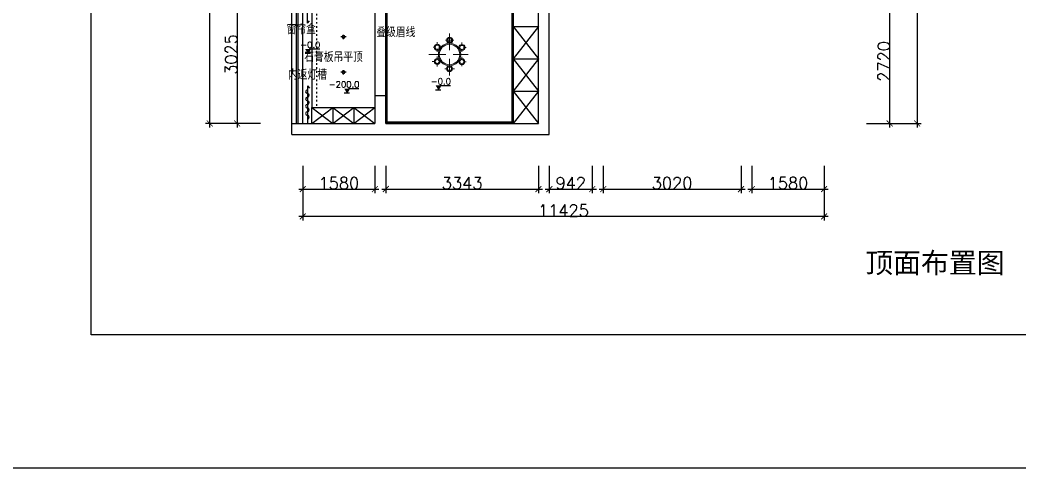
# Model space of a CAD drawing. Header units: millimetres. Extents: x -2231407 to 1513712, y -2704583 to 257.
# Drawn here: x 675346 to 697244, y -1362077 to -1352248 of the extents above; entities that cross this region are included whole.
import ezdxf

# ---------------------------------------------------------------- set-up
doc = ezdxf.new("R2010")
doc.units = ezdxf.units.MM
doc.linetypes.add('ACAD_ISO03W100', pattern=[30, 12, -18])
doc.layers.add('14吊顶线', color=4, linetype='Continuous')
doc.layers.add('16开关插座', color=4, linetype='Continuous')
doc.layers.add('填充总', color=251, linetype='Continuous', lineweight=5)
doc.layers.add('家具外线总', color=9, linetype='Continuous', lineweight=18)
doc.styles.get("Standard").update_dxf_attribs({"font": 'txt', "bigfont": 'gbcbig.shx'})
doc.styles.add('文字', font='')
doc.styles.get('文字').set_extended_font_data('SimSun')
doc.dimstyles.new('ISO-25$0', dxfattribs={"dimscale": 0, "dimtxt": 60, "dimasz": 30, "dimexe": 15, "dimexo": 15, "dimtad": 1, "dimdec": 4, "dimlunit": 6, "dimtxsty": 'Standard', "dimblk": 'ARCHTICK', "dimblk1": 'ARCHTICK', "dimblk2": 'ARCHTICK', "dimsah": 1, "dimcen": 3, "dimdle": 3, "dimse2": 1, "dimsd2": 1, "dimadec": 0, "dimazin": 0, "dimtfac": 1, "dimtdec": 4, "dimtmove": 0, "dimatfit": 3, "dimldrblk": 'DOT', "dimfxl": 1, "dimtolj": 1, "dimtzin": 0, "dimarcsym": 0})

# ---------------------------------------------------------------- blocks, each defined once
blk = doc.blocks.new('_ArchTick')
at = {"color": 0, "linetype": 'ByBlock', "const_width": 0.15}
blk.add_lwpolyline([(-0.5, -0.5), (0.5, 0.5)], dxfattribs=at)
blk = doc.blocks.new('*D345')
at = {"color": 250, "lineweight": -2}
for p, q in [((681545, -1355448), (681545, -1356048)), ((683125, -1355448), (683125, -1356048)), ((681455, -1355958), (683215, -1355958))]:
    blk.add_line(p, q, dxfattribs=at)
at = {"layer": 'Defpoints', "color": 0}
for p in [(681545, -1355358), (683125, -1355358), (683125, -1355958)]:
    blk.add_point(p, dxfattribs=at)
at = {"color": 250, "lineweight": -2, "xscale": 130, "yscale": 130, "zscale": 130, "rotation": 180}
blk.add_blockref('_ArchTick', (681545, -1355958), dxfattribs=at)
at = {"color": 250, "lineweight": -2, "xscale": 130, "yscale": 130, "zscale": 130}
blk.add_blockref('_ArchTick', (683125, -1355958), dxfattribs=at)
at = {"color": 0, "insert": (682335, -1355827), "char_height": 260, "attachment_point": 5}
blk.add_mtext('1580', dxfattribs=at)
blk = doc.blocks.new('*D346')
at = {"color": 250, "lineweight": -2}
for p, q in [((683365, -1355448), (683365, -1356048)), ((686708, -1355448), (686708, -1356048)), ((683275, -1355958), (686798, -1355958))]:
    blk.add_line(p, q, dxfattribs=at)
at = {"layer": 'Defpoints', "color": 0}
for p in [(683365, -1355358), (686708, -1355358), (686708, -1355958)]:
    blk.add_point(p, dxfattribs=at)
at = {"color": 250, "lineweight": -2, "xscale": 130, "yscale": 130, "zscale": 130, "rotation": 180}
blk.add_blockref('_ArchTick', (683365, -1355958), dxfattribs=at)
at = {"color": 250, "lineweight": -2, "xscale": 130, "yscale": 130, "zscale": 130}
blk.add_blockref('_ArchTick', (686708, -1355958), dxfattribs=at)
at = {"color": 0, "insert": (685037, -1355827), "char_height": 260, "attachment_point": 5}
blk.add_mtext('3343', dxfattribs=at)
blk = doc.blocks.new('*D347')
at = {"color": 250, "lineweight": -2}
for p, q in [((686948, -1355448), (686948, -1356048)), ((687890, -1355448), (687890, -1356048)), ((686858, -1355958), (687980, -1355958))]:
    blk.add_line(p, q, dxfattribs=at)
at = {"layer": 'Defpoints', "color": 0}
for p in [(686948, -1355358), (687890, -1355358), (687890, -1355958)]:
    blk.add_point(p, dxfattribs=at)
at = {"color": 250, "lineweight": -2, "xscale": 130, "yscale": 130, "zscale": 130, "rotation": 180}
blk.add_blockref('_ArchTick', (686948, -1355958), dxfattribs=at)
at = {"color": 250, "lineweight": -2, "xscale": 130, "yscale": 130, "zscale": 130}
blk.add_blockref('_ArchTick', (687890, -1355958), dxfattribs=at)
at = {"color": 0, "insert": (687419, -1355827), "char_height": 260, "attachment_point": 5}
blk.add_mtext('942', dxfattribs=at)
blk = doc.blocks.new('*D348')
at = {"color": 250, "lineweight": -2}
for p, q in [((688130, -1355448), (688130, -1356048)), ((691150, -1355448), (691150, -1356048)), ((688040, -1355958), (691240, -1355958))]:
    blk.add_line(p, q, dxfattribs=at)
at = {"layer": 'Defpoints', "color": 0}
for p in [(688130, -1355358), (691150, -1355358), (691150, -1355958)]:
    blk.add_point(p, dxfattribs=at)
at = {"color": 250, "lineweight": -2, "xscale": 130, "yscale": 130, "zscale": 130, "rotation": 180}
blk.add_blockref('_ArchTick', (688130, -1355958), dxfattribs=at)
at = {"color": 250, "lineweight": -2, "xscale": 130, "yscale": 130, "zscale": 130}
blk.add_blockref('_ArchTick', (691150, -1355958), dxfattribs=at)
at = {"color": 0, "insert": (689640, -1355827), "char_height": 260, "attachment_point": 5}
blk.add_mtext('3020', dxfattribs=at)
blk = doc.blocks.new('*D349')
at = {"color": 250, "lineweight": -2}
for p, q in [((691390, -1355448), (691390, -1356048)), ((692970, -1355448), (692970, -1356048)), ((691300, -1355958), (693060, -1355958))]:
    blk.add_line(p, q, dxfattribs=at)
at = {"layer": 'Defpoints', "color": 0}
for p in [(691390, -1355358), (692970, -1355358), (692970, -1355958)]:
    blk.add_point(p, dxfattribs=at)
at = {"color": 250, "lineweight": -2, "xscale": 130, "yscale": 130, "zscale": 130, "rotation": 180}
blk.add_blockref('_ArchTick', (691390, -1355958), dxfattribs=at)
at = {"color": 250, "lineweight": -2, "xscale": 130, "yscale": 130, "zscale": 130}
blk.add_blockref('_ArchTick', (692970, -1355958), dxfattribs=at)
at = {"color": 0, "insert": (692180, -1355827), "char_height": 260, "attachment_point": 5}
blk.add_mtext('1580', dxfattribs=at)
blk = doc.blocks.new('*D350')
at = {"color": 250, "lineweight": -2}
for p, q in [((681545, -1356048), (681545, -1356648)), ((692970, -1356048), (692970, -1356648)), ((693060, -1356558), (681455, -1356558))]:
    blk.add_line(p, q, dxfattribs=at)
at = {"layer": 'Defpoints', "color": 0}
for p in [(681545, -1355958), (692970, -1355958), (681545, -1356558)]:
    blk.add_point(p, dxfattribs=at)
at = {"color": 250, "lineweight": -2, "xscale": 130, "yscale": 130, "zscale": 130, "rotation": 180}
blk.add_blockref('_ArchTick', (681545, -1356558), dxfattribs=at)
at = {"color": 250, "lineweight": -2, "xscale": 130, "yscale": 130, "zscale": 130}
blk.add_blockref('_ArchTick', (692970, -1356558), dxfattribs=at)
at = {"color": 0, "insert": (687258, -1356427), "char_height": 260, "attachment_point": 5}
blk.add_mtext('11425', dxfattribs=at)
blk = doc.blocks.new('*D354')
at = {"color": 250, "lineweight": -2}
for p, q in [((680615, -1351493), (680015, -1351493)), ((680105, -1351403), (680105, -1354608)), ((680615, -1354518), (680015, -1354518))]:
    blk.add_line(p, q, dxfattribs=at)
at = {"layer": 'Defpoints', "color": 0}
for p in [(680705, -1351493), (680105, -1354518), (680705, -1354518)]:
    blk.add_point(p, dxfattribs=at)
at = {"color": 250, "lineweight": -2, "xscale": 130, "yscale": 130, "zscale": 130}
for p, rotation in [((680105, -1351493), 90), ((680105, -1354518), 270)]:
    blk.add_blockref('_ArchTick', p, dxfattribs=dict(at, rotation=rotation))
at = {"color": 0, "insert": (679975, -1353005), "char_height": 260, "attachment_point": 5, "rotation": 90}
blk.add_mtext('3025', dxfattribs=at)
blk = doc.blocks.new('*D355')
at = {"color": 250, "lineweight": -2}
for p, q in [((679505, -1354608), (679505, -1342286)), ((680015, -1342376), (679415, -1342376)), ((680015, -1354518), (679415, -1354518))]:
    blk.add_line(p, q, dxfattribs=at)
at = {"layer": 'Defpoints', "color": 0}
for p in [(679505, -1342376), (680105, -1342376), (680105, -1354518)]:
    blk.add_point(p, dxfattribs=at)
at = {"color": 250, "lineweight": -2, "xscale": 130, "yscale": 130, "zscale": 130}
for p, rotation in [((679505, -1342376), 90), ((679505, -1354518), 270)]:
    blk.add_blockref('_ArchTick', p, dxfattribs=dict(at, rotation=rotation))
at = {"color": 0, "insert": (679375, -1348447), "char_height": 260, "attachment_point": 5, "rotation": 90}
blk.add_mtext('12142', dxfattribs=at)
blk = doc.blocks.new('*D362')
at = {"color": 250, "lineweight": -2}
for p, q in [((694410, -1354608), (694410, -1351708)), ((693900, -1351798), (694500, -1351798)), ((693900, -1354518), (694500, -1354518))]:
    blk.add_line(p, q, dxfattribs=at)
at = {"layer": 'Defpoints', "color": 0}
for p in [(693810, -1351798), (694410, -1351798), (693810, -1354518)]:
    blk.add_point(p, dxfattribs=at)
at = {"color": 250, "lineweight": -2, "xscale": 130, "yscale": 130, "zscale": 130}
for p, rotation in [((694410, -1351798), 90), ((694410, -1354518), 270)]:
    blk.add_blockref('_ArchTick', p, dxfattribs=dict(at, rotation=rotation))
at = {"color": 0, "insert": (694280, -1353158), "char_height": 260, "attachment_point": 5, "rotation": 90}
blk.add_mtext('2720', dxfattribs=at)
blk = doc.blocks.new('*D366')
at = {"color": 250, "lineweight": -2}
for p, q in [((695010, -1342286), (695010, -1354608)), ((694500, -1342376), (695100, -1342376)), ((694500, -1354518), (695100, -1354518))]:
    blk.add_line(p, q, dxfattribs=at)
at = {"layer": 'Defpoints', "color": 0}
for p in [(694410, -1342376), (694410, -1354518), (695010, -1354518)]:
    blk.add_point(p, dxfattribs=at)
at = {"color": 250, "lineweight": -2, "xscale": 130, "yscale": 130, "zscale": 130}
for p, rotation in [((695010, -1342376), 90), ((695010, -1354518), 270)]:
    blk.add_blockref('_ArchTick', p, dxfattribs=dict(at, rotation=rotation))
at = {"color": 0, "insert": (694880, -1348447), "char_height": 260, "attachment_point": 5, "rotation": 90}
blk.add_mtext('12142', dxfattribs=at)
blk = doc.blocks.new('吸顶灯')
at = {"color": 54}
for p, q in [((-2231433, 4041040), (-2231557, 4041040)), ((-2231407, 4041173), (-2231407, 4041066)), ((-2231407, 4041013), (-2231407, 4040914)), ((-2231245, 4041040), (-2231380, 4041040))]:
    blk.add_line(p, q, dxfattribs=at)
for radius in [82.1, 57.5]:
    blk.add_circle((-2231407, 4041040), radius, dxfattribs=at)
blk = doc.blocks.new('A$C147C2E2F')
at = {"layer": '填充总'}
for p, q in [((460, 570), (460, 944)), ((185, 680), (185, 747)), ((460, 791), (366, 791)), ((460, 791), (553, 791)), ((737, 677), (737, 743)), ((373, 474), (0, 474)), ((139, 635), (90, 635)), ((185, 590), (185, 536)), ((230, 635), (284, 635)), ((543, 474), (874, 474)), ((691, 632), (638, 632)), ((737, 587), (737, 536)), ((782, 632), (832, 632)), ((138, 316), (73, 316)), ((183, 361), (183, 427)), ((183, 271), (183, 203)), ((228, 316), (284, 316)), ((460, 380), (460, 0)), ((690, 313), (641, 313)), ((735, 358), (735, 424)), ((735, 268), (735, 210)), ((780, 313), (835, 313)), ((413, 155), (352, 155)), ((503, 155), (567, 155))]:
    blk.add_line(p, q, dxfattribs=at)
for centre, radius in [((185, 635), 45.3), ((460, 474), 229), ((461, 793), 45.3), ((737, 632), 45.3), ((183, 316), 45.3), ((735, 313), 45.3), ((458, 155), 45.3)]:
    blk.add_circle(centre, radius, dxfattribs=at)
at = {"layer": '家具外线总'}
for centre, radius in [((185, 635), 66.9), ((460, 474), 251), ((461, 793), 66.9), ((737, 632), 66.9), ((183, 316), 66.9), ((735, 313), 66.9), ((458, 155), 66.9)]:
    blk.add_circle(centre, radius, dxfattribs=at)
blk = doc.blocks.new('ZCA')
at = {"layer": '14吊顶线', "lineweight": -2}
blk.add_hatch(color=256, dxfattribs=at).paths.add_polyline_path([(620108, 386761), (619992, 386761), (620050, 386660)])
blk.add_line((620108, 386761), (620315, 386761), dxfattribs=at)
blk.add_lwpolyline([(620050, 386660), (620108, 386761), (620092, 386761)], close=True, dxfattribs=at)

msp = doc.modelspace()

# ---------------------------------------------------------------- linework, layer by layer
at = {"ltscale": 3}
for p, q in [((686947.84183, -1354757.94222), (686947.84183, -1351252.94222)), ((686707.84183, -1354517.94222), (686707.84183, -1351492.94222)), ((683125.32054, -1353902.94222), (683365.32054, -1353902.94222)), ((683125.32054, -1353902.94222), (683125.32054, -1354517.94222)), ((683365.32054, -1353902.94222), (683365.32054, -1354517.94222)), ((681305.32054, -1354517.94222), (683125.32054, -1354517.94222)), ((681305.32054, -1354757.94222), (681305.32054, -1354517.94222)), ((683365.32054, -1354517.94222), (686707.84183, -1354517.94222)), ((681305.32054, -1354757.94222), (686947.84183, -1354757.94222))]:
    msp.add_line(p, q, dxfattribs=at)
at = {"color": 8}
for p, q in [((681305.32054, -1354517.94222), (681305.32054, -1351492.94222)), ((681545.32054, -1354517.94222), (681545.32054, -1351492.94222)), ((681645.32054, -1352320.11442), (681645.32054, -1351492.94222)), ((683125.32054, -1352092.94222), (683125.32054, -1353902.94222)), ((681645.32054, -1352320.11442), (681688.48363, -1352267.09097)), ((686157.84183, -1353101.27555), (686707.84183, -1353101.27555)), ((681645.32054, -1353690.77001), (681645.32054, -1354517.94222)), ((681645.32054, -1353690.77001), (681688.48363, -1353743.79346)), ((686157.84183, -1353809.60888), (686707.84183, -1353809.60888)), ((682205.32054, -1354167.94222), (682205.32054, -1354517.94222)), ((682665.32054, -1354167.94222), (682665.32054, -1354517.94222))]:
    msp.add_line(p, q, dxfattribs=at)
at = {"color": 4}
for p, q in [((681405.32054, -1354517.94222), (681405.32054, -1351492.94222)), ((681445.32054, -1354517.94222), (681445.32054, -1351492.94222)), ((686157.84183, -1352392.94222), (686157.84183, -1351492.94222)), ((681745.32054, -1351842.94222), (681745.32054, -1354167.94222)), ((686157.84183, -1354517.94222), (686157.84183, -1352392.94222)), ((686157.84183, -1352392.94222), (686707.84183, -1352392.94222)), ((681745.32054, -1354167.94222), (683125.32054, -1354167.94222)), ((681745.32054, -1354517.94222), (681745.32054, -1354167.94222))]:
    msp.add_line(p, q, dxfattribs=at)
at = {"color": 6, "linetype": 'ACAD_ISO03W100', "ltscale": 3}
msp.add_line((681845.32054, -1351842.94222), (681845.32054, -1354167.94222), dxfattribs=at)
at = {"color": 4, "ltscale": 8}
for p, q in [((681712.19612, -1352983.47565), (681594.84335, -1352983.47565)), ((682568.99989, -1353852.95983), (682451.64712, -1353852.95983)), ((684574.14058, -1353785.23555), (684456.78781, -1353785.23555))]:
    msp.add_line(p, q, dxfattribs=at)
at = {"color": 7, "ltscale": 3}
for points in [[(492680.32561, -1335959.26675), (818565.58796, -1335959.26675), (818565.58796, -1362077.18379), (492680.32561, -1362077.18379)], [(676905.32054, -1337735.94222), (697610.32054, -1337735.94222), (697610.32054, -1359157.94222), (676905.32054, -1359157.94222)]]:
    msp.add_lwpolyline(points, close=True, dxfattribs=at)
at = {"color": 4}
for points in [[(683365.32054, -1351492.94222), (686157.84183, -1351492.94222), (686157.84183, -1354517.94222), (683365.32054, -1354517.94222)], [(683395.32054, -1351522.94222), (686127.84183, -1351522.94222), (686127.84183, -1354487.94222), (683395.32054, -1354487.94222)]]:
    msp.add_lwpolyline(points, close=True, dxfattribs=at)
at = {"color": 8}
msp.add_lwpolyline([(683380.32054, -1351507.94222), (686142.84183, -1351507.94222), (686142.84183, -1354502.94222), (683380.32054, -1354502.94222)], close=True, dxfattribs=at)
for points in [[(686157.84183, -1352392.94222), (686707.84183, -1353101.27555), (686157.84183, -1353809.60888), (686707.84183, -1354517.94222)], [(686707.84183, -1352392.94222), (686157.84183, -1353101.27555), (686707.84183, -1353809.60888), (686157.84183, -1354517.94222)], [(681745.32054, -1354167.94222), (682205.32054, -1354517.94222), (682665.32054, -1354167.94222), (683125.32054, -1354517.94222)], [(681745.32054, -1354517.94222), (682205.32054, -1354167.94222), (682665.32054, -1354517.94222), (683125.32054, -1354167.94222)]]:
    msp.add_lwpolyline(points, dxfattribs=at)
for centre, start, end in [((681645.32054, -1353821.48807), 90, 270), ((681645.32054, -1353981.48807), 90, 270), ((681645.32054, -1353901.48807), 270, 90), ((681645.32054, -1354141.48807), 90, 270), ((681645.32054, -1354061.48807), 270, 90), ((681645.32054, -1354301.48807), 90, 270), ((681645.32054, -1354221.48807), 270, 90), ((681645.32054, -1354381.48807), 270, 90)]:
    msp.add_arc(centre, 40, start, end, dxfattribs=at)

# ---------------------------------------------------------------- block references
at = {"xscale": -0.375, "yscale": 0.375, "zscale": 0.375, "rotation": 180}
for p in [(1519212.87074, 162771.9153), (1519212.87074, 161996.9153)]:
    msp.add_blockref('吸顶灯', p, dxfattribs=at)
at = {"layer": '16开关插座', "lineweight": -2}
for p in [(61602.86368, -1739643.47565), (64464.80815, -1740445.23555), (62459.66746, -1740512.95983)]:
    msp.add_blockref('ZCA', p, dxfattribs=at)
at = {"layer": '家具外线总', "xscale": 0.9800000000162981, "yscale": 0.9800000000162981, "zscale": 0.9799999999999999}
msp.add_blockref('A$C147C2E2F', (684311.01986, -1353469.9759), dxfattribs=at)

# ---------------------------------------------------------------- texts
at = {"color": 1, "char_height": 225, "width": 1402.1301065, "attachment_point": 9}
for s, insert in [('{\\C252;窗帘盒}', (681830.42501, -1352565.92982)), ('{\\C252;叠级眉线}', (684012.34548, -1352626.60209)), ('{\\C252;石膏板吊平顶}', (682860.61823, -1353172.50393)), ('{\\C252;内返灯槽}', (682074.95601, -1353559.5469))]:
    msp.add_mtext(s, dxfattribs=dict(at, insert=insert))
at = {"color": 1, "char_height": 135, "attachment_point": 3}
for s, insert in [('\\pt405;{\\C4; -0.0}', (681929.28892, -1352725.66318)), ('\\pt405;{\\C4; -200.0}', (682786.09269, -1353595.14735)), ('\\pt405;{\\C4; -0.0}', (684791.23338, -1353527.42308))]:
    msp.add_mtext_dynamic_manual_height_columns(s, width=1001.9018074, gutter_width=12.5, heights=[0], dxfattribs=dict(at, insert=insert))
at = {"insert": (693873.44412, -1357351.3862), "char_height": 447.8976, "attachment_point": 1, "style": '文字'}
msp.add_mtext_dynamic_manual_height_columns('顶面布置图', width=3430.1309059, gutter_width=1000, heights=[0], dxfattribs=at)

# ---------------------------------------------------------------- dimensions: what is measured, and where the dimension line sits
for base, p1, p2, picture, middle in [((679505.32054, -1342375.94222), (680105.32054, -1354517.94222), (680105.32054, -1342375.94222), '*D355', (679374.69554, -1348446.94222)), ((695010.32054, -1354517.94222), (694410.32054, -1342375.94222), (694410.32054, -1354517.94222), '*D366', (694879.69554, -1348446.94222)), ((680105.32054, -1354517.94222), (680705.32054, -1351492.94222), (680705.32054, -1354517.94222), '*D354', (679974.69554, -1353005.44222)), ((694410.32054, -1351797.94222), (693810.32054, -1354517.94222), (693810.32054, -1351797.94222), '*D362', (694279.69554, -1353157.94222))]:
    dim = msp.add_linear_dim(base=base, p1=p1, p2=p2, angle=90, dimstyle='ISO-25$0', override={"dimscale": 1, "dimtxt": 260, "dimasz": 130, "dimexe": 90, "dimexo": 90, "dimdec": 0, "dimlunit": 2, "dimsah": 0, "dimcen": 2.5, "dimdle": 90, "dimse2": 0, "dimsd2": 0, "dimtdec": 0, "dimldrblk": 'ArchTick', "dimtolj": 0, "dimtzin": 8})
    dim.commit()
    dim.dimension.update_dxf_attribs({"geometry": picture, "text_midpoint": middle})
for base, p1, p2, picture, middle in [((683125.32054, -1355957.94222), (681545.32054, -1355357.94222), (683125.32054, -1355357.94222), '*D345', (682335.32054, -1355827.31722)), ((686707.84183, -1355957.94222), (683365.32054, -1355357.94222), (686707.84183, -1355357.94222), '*D346', (685036.58118, -1355827.31722)), ((687890.32054, -1355957.94222), (686947.84183, -1355357.94222), (687890.32054, -1355357.94222), '*D347', (687419.08118, -1355827.31722)), ((691150.32054, -1355957.94222), (688130.32054, -1355357.94222), (691150.32054, -1355357.94222), '*D348', (689640.32054, -1355827.31722)), ((692970.32054, -1355957.94222), (691390.32054, -1355357.94222), (692970.32054, -1355357.94222), '*D349', (692180.32054, -1355827.31722)), ((681545.32054, -1356557.94222), (692970.32054, -1355957.94222), (681545.32054, -1355957.94222), '*D350', (687257.82054, -1356427.31722))]:
    dim = msp.add_linear_dim(base=base, p1=p1, p2=p2, dimstyle='ISO-25$0', override={"dimscale": 1, "dimtxt": 260, "dimasz": 130, "dimexe": 90, "dimexo": 90, "dimdec": 0, "dimlunit": 2, "dimsah": 0, "dimcen": 2.5, "dimdle": 90, "dimse2": 0, "dimsd2": 0, "dimtdec": 0, "dimldrblk": 'ArchTick', "dimtolj": 0, "dimtzin": 8})
    dim.commit()
    dim.dimension.update_dxf_attribs({"geometry": picture, "text_midpoint": middle})

doc.saveas('drawing.dxf')
